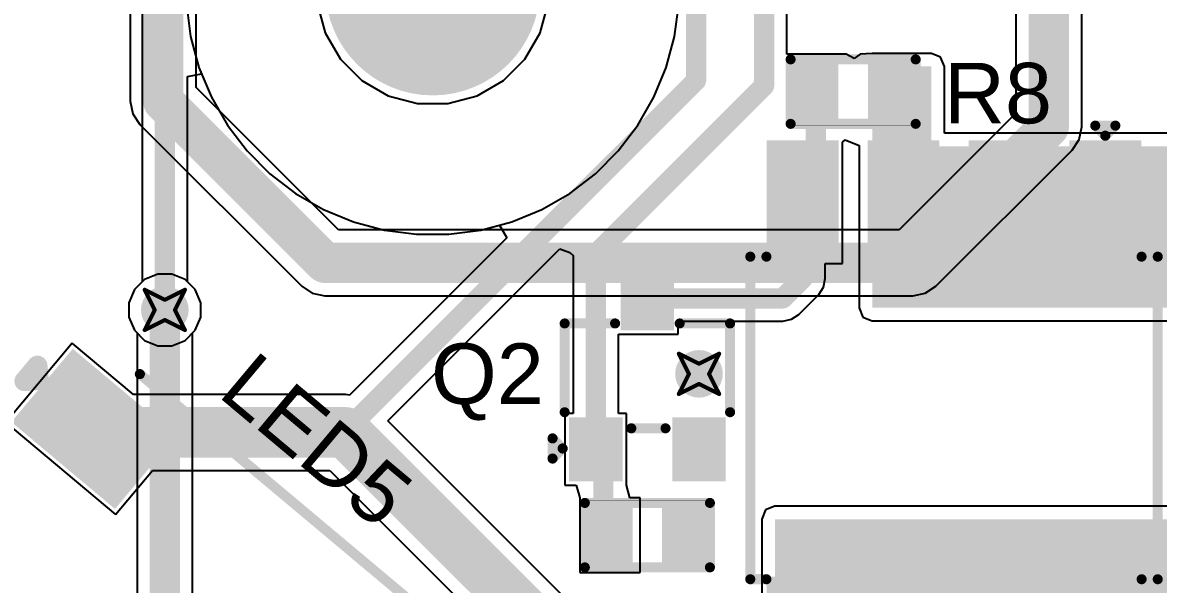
# Model space of a CAD drawing. Header units: inches. Extents: x -5 to 247, y -53 to 67.
# Drawn here: x 5.39 to 19.69, y -41.43 to -34.35 of the extents above; entities that cross this region are included whole.
import ezdxf

# ---------------------------------------------------------------- set-up
doc = ezdxf.new("R2010")
doc.units = ezdxf.units.IN
for name, color, linetype in [('Board Outline', 216, 'Continuous'), ('Bottom Layer', 5, 'Continuous'), ('Bottom Solder', 6, 'Continuous'), ('Drill Drawing', 1, 'Continuous'), ('Multi-Layer', 9, 'Continuous'), ('Pad Holes', 156, 'Continuous'), ('Top Layer', 1, 'Continuous'), ('Top Overlay', 2, 'Continuous'), ('Top Paste', 8, 'Continuous'), ('Top Solder', 216, 'Continuous'), ('Via Holes', 16, 'Continuous')]:
    doc.layers.add(name, color=color, linetype=linetype)
doc.styles.add('Arial', font='', dxfattribs={"height": 0.2})
doc.styles.get('Arial').set_extended_font_data('Arial')

# ---------------------------------------------------------------- blocks, each defined once
blk = doc.blocks.new('SOP_8_13')
at = {"layer": 'Top Layer'}
for points in [[(-3.4, 2.255), (-2.1, 2.255), (-2.1, 1.555), (-3.4, 1.555)], [(2.1, 2.255), (3.4, 2.255), (3.4, 1.555), (2.1, 1.555)], [(-3.4, 0.985), (-2.1, 0.985), (-2.1, 0.285), (-3.4, 0.285)], [(2.1, 0.985), (3.4, 0.985), (3.4, 0.285), (2.1, 0.285)], [(-3.4, -0.285), (-2.1, -0.285), (-2.1, -0.985), (-3.4, -0.985)], [(2.1, -0.285), (3.4, -0.285), (3.4, -0.985), (2.1, -0.985)], [(-3.4, -1.555), (-2.1, -1.555), (-2.1, -2.255), (-3.4, -2.255)], [(2.1, -1.555), (3.4, -1.555), (3.4, -2.255), (2.1, -2.255)]]:
    blk.add_hatch(color=1, dxfattribs=at).paths.add_polyline_path(points)
at = {"layer": 'Top Overlay'}
blk.add_hatch(color=2, dxfattribs=at).paths.add_polyline_path([(-1.981, 1.474), (-1.702, 1.474), (-1.702, 2.134), (-1.981, 2.134)])
at = {"layer": 'Top Paste'}
for points in [[(-3.4, 2.255), (-2.1, 2.255), (-2.1, 1.555), (-3.4, 1.555)], [(2.1, 2.255), (3.4, 2.255), (3.4, 1.555), (2.1, 1.555)], [(-3.4, 0.985), (-2.1, 0.985), (-2.1, 0.285), (-3.4, 0.285)], [(2.1, 0.985), (3.4, 0.985), (3.4, 0.285), (2.1, 0.285)], [(-3.4, -0.285), (-2.1, -0.285), (-2.1, -0.985), (-3.4, -0.985)], [(2.1, -0.285), (3.4, -0.285), (3.4, -0.985), (2.1, -0.985)], [(-3.4, -1.555), (-2.1, -1.555), (-2.1, -2.255), (-3.4, -2.255)], [(2.1, -1.555), (3.4, -1.555), (3.4, -2.255), (2.1, -2.255)]]:
    blk.add_hatch(color=8, dxfattribs=at).paths.add_polyline_path(points)
at = {"layer": 'Top Solder'}
for points in [[(-3.502, 2.357), (-1.998, 2.357), (-1.998, 1.453), (-3.502, 1.453)], [(1.998, 2.357), (3.502, 2.357), (3.502, 1.453), (1.998, 1.453)], [(-3.502, 1.087), (-1.998, 1.087), (-1.998, 0.183), (-3.502, 0.183)], [(1.998, 1.087), (3.502, 1.087), (3.502, 0.183), (1.998, 0.183)], [(-3.502, -0.183), (-1.998, -0.183), (-1.998, -1.087), (-3.502, -1.087)], [(1.998, -0.183), (3.502, -0.183), (3.502, -1.087), (1.998, -1.087)], [(-3.502, -1.453), (-1.998, -1.453), (-1.998, -2.357), (-3.502, -2.357)], [(1.998, -1.453), (3.502, -1.453), (3.502, -2.357), (1.998, -2.357)]]:
    blk.add_hatch(color=216, dxfattribs=at).paths.add_polyline_path(points)
at = {"layer": 'Top Overlay'}
for points in [[(-2.036, 2.362, 0.127, 0.127, 0), (-2.036, 2.565, 0.127, 0.127, 0)], [(2.028, 2.565, 0.127, 0.127, 0), (-2.036, 2.565, 0.127, 0.127, 0)], [(2.028, 2.362, 0.127, 0.127, 0), (2.028, 2.565, 0.127, 0.127, 0)], [(-3.687, 1.778, 0.127, 0.127, 0), (-3.687, 2.032, 0.127, 0.127, 0)], [(-3.56, 1.905, 0.127, 0.127, 0), (-3.687, 2.032, 0.127, 0.127, 0)], [(-3.687, 1.778, 0.127, 0.127, 0), (-3.56, 1.905, 0.127, 0.127, 0)], [(-2.036, -2.565, 0.127, 0.127, 0), (-2.036, -2.362, 0.127, 0.127, 0)], [(2.028, -2.565, 0.127, 0.127, 0), (2.028, -2.362, 0.127, 0.127, 0)], [(2.028, -2.565, 0.127, 0.127, 0), (-2.036, -2.565, 0.127, 0.127, 0)]]:
    blk.add_lwpolyline(points, format="xyseb", dxfattribs=at)
for points in [[(-2.067, 2.565, 0.0635, 0.0635, 1), (-2.004, 2.565, 0.0635, 0.0635, 1)], [(-2.067, 2.565, 0.0635, 0.0635, 1), (-2.004, 2.565, 0.0635, 0.0635, 1)], [(1.997, 2.565, 0.0635, 0.0635, 1), (2.06, 2.565, 0.0635, 0.0635, 1)], [(1.997, 2.565, 0.0635, 0.0635, 1), (2.06, 2.565, 0.0635, 0.0635, 1)], [(-2.067, 2.362, 0.0635, 0.0635, 1), (-2.004, 2.362, 0.0635, 0.0635, 1)], [(1.997, 2.362, 0.0635, 0.0635, 1), (2.06, 2.362, 0.0635, 0.0635, 1)], [(-3.718, 2.032, 0.0635, 0.0635, 1), (-3.655, 2.032, 0.0635, 0.0635, 1)], [(-3.718, 2.032, 0.0635, 0.0635, 1), (-3.655, 2.032, 0.0635, 0.0635, 1)], [(-3.591, 1.905, 0.0635, 0.0635, 1), (-3.528, 1.905, 0.0635, 0.0635, 1)], [(-3.591, 1.905, 0.0635, 0.0635, 1), (-3.528, 1.905, 0.0635, 0.0635, 1)], [(-3.718, 1.778, 0.0635, 0.0635, 1), (-3.655, 1.778, 0.0635, 0.0635, 1)], [(-3.718, 1.778, 0.0635, 0.0635, 1), (-3.655, 1.778, 0.0635, 0.0635, 1)], [(-2.067, -2.362, 0.0635, 0.0635, 1), (-2.004, -2.362, 0.0635, 0.0635, 1)], [(1.997, -2.362, 0.0635, 0.0635, 1), (2.06, -2.362, 0.0635, 0.0635, 1)], [(-2.067, -2.565, 0.0635, 0.0635, 1), (-2.004, -2.565, 0.0635, 0.0635, 1)], [(-2.067, -2.565, 0.0635, 0.0635, 1), (-2.004, -2.565, 0.0635, 0.0635, 1)], [(1.997, -2.565, 0.0635, 0.0635, 1), (2.06, -2.565, 0.0635, 0.0635, 1)], [(1.997, -2.565, 0.0635, 0.0635, 1), (2.06, -2.565, 0.0635, 0.0635, 1)]]:
    blk.add_lwpolyline(points, format="xyseb", close=True, dxfattribs=at)
blk = doc.blocks.new('R___0402_30')
at = {"layer": 'Top Layer'}
for points in [[(-0.699, -0.318), (-0.699, 0.318), (-0.241, 0.318), (-0.241, -0.318)], [(0.241, -0.318), (0.241, 0.318), (0.699, 0.318), (0.699, -0.318)]]:
    blk.add_hatch(color=1, dxfattribs=at).paths.add_polyline_path(points)
at = {"layer": 'Top Paste'}
for points in [[(-0.699, -0.318), (-0.699, 0.318), (-0.241, 0.318), (-0.241, -0.318)], [(0.241, -0.318), (0.241, 0.318), (0.699, 0.318), (0.699, -0.318)]]:
    blk.add_hatch(color=8, dxfattribs=at).paths.add_polyline_path(points)
at = {"layer": 'Top Solder'}
for points in [[(-0.754, -0.373), (-0.754, 0.373), (-0.186, 0.373), (-0.186, -0.373)], [(0.186, -0.373), (0.186, 0.373), (0.754, 0.373), (0.754, -0.373)]]:
    blk.add_hatch(color=216, dxfattribs=at).paths.add_polyline_path(points)
at = {"layer": 'Top Overlay'}
for points in [[(0.787, 0.406, 0.127, 0.127, 0), (-0.787, 0.406, 0.127, 0.127, 0)], [(-0.787, 0.406, 0.127, 0.127, 0), (-0.787, -0.406, 0.127, 0.127, 0)], [(0.787, 0.406, 0.127, 0.127, 0), (0.787, -0.406, 0.127, 0.127, 0)], [(0.787, -0.406, 0.127, 0.127, 0), (-0.787, -0.406, 0.127, 0.127, 0)], [(0.813, -0.432, 0.00323, 0.00323, 0), (-0.813, -0.432, 0.00323, 0.00323, 0)]]:
    blk.add_lwpolyline(points, format="xyseb", dxfattribs=at)
for points in [[(-0.819, 0.406, 0.0635, 0.0635, 1), (-0.756, 0.406, 0.0635, 0.0635, 1)], [(-0.819, 0.406, 0.0635, 0.0635, 1), (-0.756, 0.406, 0.0635, 0.0635, 1)], [(0.756, 0.406, 0.0635, 0.0635, 1), (0.819, 0.406, 0.0635, 0.0635, 1)], [(0.756, 0.406, 0.0635, 0.0635, 1), (0.819, 0.406, 0.0635, 0.0635, 1)], [(-0.819, -0.406, 0.0635, 0.0635, 1), (-0.756, -0.406, 0.0635, 0.0635, 1)], [(-0.819, -0.406, 0.0635, 0.0635, 1), (-0.756, -0.406, 0.0635, 0.0635, 1)], [(0.756, -0.406, 0.0635, 0.0635, 1), (0.819, -0.406, 0.0635, 0.0635, 1)], [(0.756, -0.406, 0.0635, 0.0635, 1), (0.819, -0.406, 0.0635, 0.0635, 1)], [(-0.814, -0.432, 0.00161, 0.00161, 1), (-0.812, -0.432, 0.00161, 0.00161, 1)], [(0.812, -0.432, 0.00161, 0.00161, 1), (0.814, -0.432, 0.00161, 0.00161, 1)]]:
    blk.add_lwpolyline(points, format="xyseb", close=True, dxfattribs=at)
blk = doc.blocks.new('R___0402_31')
at = {"layer": 'Top Layer'}
for points in [[(-0.699, -0.318), (-0.699, 0.318), (-0.241, 0.318), (-0.241, -0.318)], [(0.241, -0.318), (0.241, 0.318), (0.699, 0.318), (0.699, -0.318)]]:
    blk.add_hatch(color=1, dxfattribs=at).paths.add_polyline_path(points)
at = {"layer": 'Top Paste'}
for points in [[(-0.699, -0.318), (-0.699, 0.318), (-0.241, 0.318), (-0.241, -0.318)], [(0.241, -0.318), (0.241, 0.318), (0.699, 0.318), (0.699, -0.318)]]:
    blk.add_hatch(color=8, dxfattribs=at).paths.add_polyline_path(points)
at = {"layer": 'Top Solder'}
for points in [[(-0.754, -0.373), (-0.754, 0.373), (-0.186, 0.373), (-0.186, -0.373)], [(0.186, -0.373), (0.186, 0.373), (0.754, 0.373), (0.754, -0.373)]]:
    blk.add_hatch(color=216, dxfattribs=at).paths.add_polyline_path(points)
at = {"layer": 'Top Overlay'}
for points in [[(-0.787, 0.406, 0.127, 0.127, 0), (0.787, 0.406, 0.127, 0.127, 0)], [(-0.787, -0.406, 0.127, 0.127, 0), (-0.787, 0.406, 0.127, 0.127, 0)], [(0.787, -0.406, 0.127, 0.127, 0), (0.787, 0.406, 0.127, 0.127, 0)], [(-0.787, -0.406, 0.127, 0.127, 0), (0.787, -0.406, 0.127, 0.127, 0)], [(-0.813, -0.432, 0.00323, 0.00323, 0), (0.813, -0.432, 0.00323, 0.00323, 0)]]:
    blk.add_lwpolyline(points, format="xyseb", dxfattribs=at)
for points in [[(-0.819, 0.406, 0.0635, 0.0635, 1), (-0.756, 0.406, 0.0635, 0.0635, 1)], [(-0.819, 0.406, 0.0635, 0.0635, 1), (-0.756, 0.406, 0.0635, 0.0635, 1)], [(0.756, 0.406, 0.0635, 0.0635, 1), (0.819, 0.406, 0.0635, 0.0635, 1)], [(0.756, 0.406, 0.0635, 0.0635, 1), (0.819, 0.406, 0.0635, 0.0635, 1)], [(-0.819, -0.406, 0.0635, 0.0635, 1), (-0.756, -0.406, 0.0635, 0.0635, 1)], [(-0.819, -0.406, 0.0635, 0.0635, 1), (-0.756, -0.406, 0.0635, 0.0635, 1)], [(0.756, -0.406, 0.0635, 0.0635, 1), (0.819, -0.406, 0.0635, 0.0635, 1)], [(0.756, -0.406, 0.0635, 0.0635, 1), (0.819, -0.406, 0.0635, 0.0635, 1)], [(-0.814, -0.432, 0.00161, 0.00161, 1), (-0.812, -0.432, 0.00161, 0.00161, 1)], [(0.812, -0.432, 0.00161, 0.00161, 1), (0.814, -0.432, 0.00161, 0.00161, 1)]]:
    blk.add_lwpolyline(points, format="xyseb", close=True, dxfattribs=at)
blk = doc.blocks.new('SOT_323_37')
at = {"layer": 'Top Layer'}
for points in [[(-0.235, 1.25), (0.235, 1.25), (0.235, 0.65), (-0.235, 0.65)], [(-0.885, -0.65), (-0.415, -0.65), (-0.415, -1.25), (-0.885, -1.25)], [(0.415, -0.65), (0.885, -0.65), (0.885, -1.25), (0.415, -1.25)]]:
    blk.add_hatch(color=1, dxfattribs=at).paths.add_polyline_path(points)
at = {"layer": 'Top Paste'}
for points in [[(-0.235, 1.25), (0.235, 1.25), (0.235, 0.65), (-0.235, 0.65)], [(-0.885, -0.65), (-0.415, -0.65), (-0.415, -1.25), (-0.885, -1.25)], [(0.415, -0.65), (0.885, -0.65), (0.885, -1.25), (0.415, -1.25)]]:
    blk.add_hatch(color=8, dxfattribs=at).paths.add_polyline_path(points)
at = {"layer": 'Top Solder'}
for points in [[(-0.337, 1.352), (0.337, 1.352), (0.337, 0.548), (-0.337, 0.548)], [(-0.987, -0.548), (-0.313, -0.548), (-0.313, -1.352), (-0.987, -1.352)], [(0.313, -0.548), (0.987, -0.548), (0.987, -1.352), (0.313, -1.352)]]:
    blk.add_hatch(color=216, dxfattribs=at).paths.add_polyline_path(points)
at = {"layer": 'Top Overlay'}
for points in [[(-1.073, 0.635, 0.0635, 0.0635, 1), (-1.01, 0.635, 0.0635, 0.0635, 1)], [(-1.073, 0.635, 0.0635, 0.0635, 1), (-1.01, 0.635, 0.0635, 0.0635, 1)], [(-0.438, 0.635, 0.0635, 0.0635, 1), (-0.375, 0.635, 0.0635, 0.0635, 1)], [(0.375, 0.635, 0.0635, 0.0635, 1), (0.438, 0.635, 0.0635, 0.0635, 1)], [(1.01, 0.635, 0.0635, 0.0635, 1), (1.073, 0.635, 0.0635, 0.0635, 1)], [(1.01, 0.635, 0.0635, 0.0635, 1), (1.073, 0.635, 0.0635, 0.0635, 1)], [(-1.073, -0.483, 0.0635, 0.0635, 1), (-1.01, -0.483, 0.0635, 0.0635, 1)], [(1.01, -0.483, 0.0635, 0.0635, 1), (1.073, -0.483, 0.0635, 0.0635, 1)], [(-0.235, -0.686, 0.0635, 0.0635, 1), (-0.171, -0.686, 0.0635, 0.0635, 1)], [(0.197, -0.686, 0.0635, 0.0635, 1), (0.26, -0.686, 0.0635, 0.0635, 1)], [(-1.226, -0.813, 0.0635, 0.0635, 1), (-1.162, -0.813, 0.0635, 0.0635, 1)], [(-1.226, -0.813, 0.0635, 0.0635, 1), (-1.162, -0.813, 0.0635, 0.0635, 1)], [(-1.099, -0.94, 0.0635, 0.0635, 1), (-1.035, -0.94, 0.0635, 0.0635, 1)], [(-1.099, -0.94, 0.0635, 0.0635, 1), (-1.035, -0.94, 0.0635, 0.0635, 1)], [(-1.226, -1.067, 0.0635, 0.0635, 1), (-1.162, -1.067, 0.0635, 0.0635, 1)], [(-1.226, -1.067, 0.0635, 0.0635, 1), (-1.162, -1.067, 0.0635, 0.0635, 1)]]:
    blk.add_lwpolyline(points, format="xyseb", close=True, dxfattribs=at)
for points in [[(-1.041, 0.635, 0.127, 0.127, 0), (-0.406, 0.635, 0.127, 0.127, 0)], [(-1.041, -0.483, 0.127, 0.127, 0), (-1.041, 0.635, 0.127, 0.127, 0)], [(0.406, 0.635, 0.127, 0.127, 0), (1.041, 0.635, 0.127, 0.127, 0)], [(1.041, -0.483, 0.127, 0.127, 0), (1.041, 0.635, 0.127, 0.127, 0)], [(-0.203, -0.686, 0.127, 0.127, 0), (0.229, -0.686, 0.127, 0.127, 0)], [(-1.194, -1.067, 0.127, 0.127, 0), (-1.194, -0.813, 0.127, 0.127, 0)], [(-1.194, -0.813, 0.127, 0.127, 0), (-1.067, -0.94, 0.127, 0.127, 0)], [(-1.194, -1.067, 0.127, 0.127, 0), (-1.067, -0.94, 0.127, 0.127, 0)]]:
    blk.add_lwpolyline(points, format="xyseb", dxfattribs=at)
blk = doc.blocks.new('WS2812B_XF02_W_73')
at = {"layer": 'Top Layer'}
for points in [[(-3.25, 2.15), (-1.75, 2.15), (-1.75, 1.15), (-3.25, 1.15)], [(3.25, 1.15), (1.75, 1.15), (1.75, 2.15), (3.25, 2.15)], [(-3.25, -1.15), (-1.75, -1.15), (-1.75, -2.15), (-3.25, -2.15)], [(1.75, -1.15), (3.25, -1.15), (3.25, -2.15), (1.75, -2.15)]]:
    blk.add_hatch(color=1, dxfattribs=at).paths.add_polyline_path(points)
at = {"layer": 'Top Paste'}
for points in [[(-3.25, 2.15), (-1.75, 2.15), (-1.75, 1.15), (-3.25, 1.15)], [(3.25, 1.15), (1.75, 1.15), (1.75, 2.15), (3.25, 2.15)], [(-3.25, -1.15), (-1.75, -1.15), (-1.75, -2.15), (-3.25, -2.15)], [(1.75, -1.15), (3.25, -1.15), (3.25, -2.15), (1.75, -2.15)]]:
    blk.add_hatch(color=8, dxfattribs=at).paths.add_polyline_path(points)
at = {"layer": 'Top Solder'}
for points in [[(-3.352, 2.252), (-1.648, 2.252), (-1.648, 1.048), (-3.352, 1.048)], [(3.352, 1.048), (1.648, 1.048), (1.648, 2.252), (3.352, 2.252)], [(-3.352, -1.048), (-1.648, -1.048), (-1.648, -2.252), (-3.352, -2.252)], [(1.648, -1.048), (3.352, -1.048), (3.352, -2.252), (1.648, -2.252)]]:
    blk.add_hatch(color=216, dxfattribs=at).paths.add_polyline_path(points)
at = {"layer": 'Top Overlay'}
for points in [[(-2.5, 2.551, 0.127, 0.127, 0), (2.5, 2.551, 0.127, 0.127, 0)], [(-3.556, 1.803, 0.254, 0.254, 0), (-3.429, 1.676, 0.254, 0.254, 0)], [(-3.556, 1.549, 0.254, 0.254, 0), (-3.556, 1.803, 0.254, 0.254, 0)], [(-3.556, 1.549, 0.254, 0.254, 0), (-3.429, 1.676, 0.254, 0.254, 0)], [(-2.5, -2.551, 0.127, 0.127, 0), (2.5, -2.551, 0.127, 0.127, 0)]]:
    blk.add_lwpolyline(points, format="xyseb", dxfattribs=at)
for points in [[(-2.532, 2.551, 0.0635, 0.0635, 1), (-2.468, 2.551, 0.0635, 0.0635, 1)], [(2.468, 2.551, 0.0635, 0.0635, 1), (2.532, 2.551, 0.0635, 0.0635, 1)], [(-3.619, 1.803, 0.127, 0.127, 1), (-3.493, 1.803, 0.127, 0.127, 1)], [(-3.619, 1.803, 0.127, 0.127, 1), (-3.493, 1.803, 0.127, 0.127, 1)], [(-3.493, 1.676, 0.127, 0.127, 1), (-3.366, 1.676, 0.127, 0.127, 1)], [(-3.493, 1.676, 0.127, 0.127, 1), (-3.366, 1.676, 0.127, 0.127, 1)], [(-3.619, 1.549, 0.127, 0.127, 1), (-3.493, 1.549, 0.127, 0.127, 1)], [(-3.619, 1.549, 0.127, 0.127, 1), (-3.493, 1.549, 0.127, 0.127, 1)], [(-2.532, -2.551, 0.0635, 0.0635, 1), (-2.468, -2.551, 0.0635, 0.0635, 1)], [(2.468, -2.551, 0.0635, 0.0635, 1), (2.532, -2.551, 0.0635, 0.0635, 1)]]:
    blk.add_lwpolyline(points, format="xyseb", close=True, dxfattribs=at)

msp = doc.modelspace()

# ---------------------------------------------------------------- hatches: boundary and pattern name
at = {"layer": 'Bottom Layer'}
h = msp.add_hatch(color=5, dxfattribs=at)
edge = h.paths.add_edge_path()
edge.add_arc((10.555, -33.921), 1.3, 0, 360)
h = msp.add_hatch(color=5, dxfattribs=at)
edge = h.paths.add_edge_path()
edge.add_arc((7.183, -37.973), 0.3, 0, 360)
h = msp.add_hatch(color=5, dxfattribs=at)
edge = h.paths.add_edge_path()
edge.add_arc((13.909, -38.779), 0.3, 0, 360)
at = {"layer": 'Bottom Solder'}
h = msp.add_hatch(color=6, dxfattribs=at)
edge = h.paths.add_edge_path()
edge.add_arc((10.555, -33.921), 1.35, 0, 360)
at = {"layer": 'Multi-Layer'}
h = msp.add_hatch(color=9, dxfattribs=at)
edge = h.paths.add_edge_path()
edge.add_arc((10.555, -33.921), 1.3, 0, 360)
at = {"layer": 'Pad Holes'}
h = msp.add_hatch(color=7, dxfattribs=at)
edge = h.paths.add_edge_path()
edge.add_arc((10.555, -33.921), 1.05, 0, 360)
at = {"layer": 'Top Layer'}
h = msp.add_hatch(color=1, dxfattribs=at)
edge = h.paths.add_edge_path()
edge.add_arc((10.555, -33.921), 1.3, 0, 360)
for points in [[(16.091, -37.238), (16.835, -37.238), (16.835, -34.906), (16.091, -34.906)], [(16.091, -37.946), (29.224, -37.946), (29.224, -35.913), (16.091, -35.913)], [(14.865, -42.738), (29.224, -42.738), (29.224, -40.611), (14.865, -40.611)]]:
    msp.add_hatch(color=1, dxfattribs=at).paths.add_polyline_path(points)
h = msp.add_hatch(color=1, dxfattribs=at)
edge = h.paths.add_edge_path()
edge.add_arc((7.183, -37.973), 0.3, 0, 360)
h = msp.add_hatch(color=1, dxfattribs=at)
edge = h.paths.add_edge_path()
edge.add_arc((13.909, -38.779), 0.3, 0, 360)
at = {"layer": 'Top Solder'}
h = msp.add_hatch(color=216, dxfattribs=at)
edge = h.paths.add_edge_path()
edge.add_arc((10.555, -33.921), 1.35, 0, 360)
at = {"layer": 'Via Holes'}
h = msp.add_hatch(color=7, dxfattribs=at)
edge = h.paths.add_edge_path()
edge.add_arc((7.183, -37.973), 0.15, 0, 360)
h = msp.add_hatch(color=7, dxfattribs=at)
edge = h.paths.add_edge_path()
edge.add_arc((13.909, -38.779), 0.15, 0, 360)

# ---------------------------------------------------------------- linework, layer by layer
at = {"layer": 'Board Outline'}
msp.add_lwpolyline([(11.605, -33.921, 0.254, 0.254, 1), (9.505, -33.921, 0.254, 0.254, 1)], format="xyseb", close=True, dxfattribs=at)
msp.add_lwpolyline([(23.178, -53.022, 0.254, 0.254, -0.213072), (-0.298, -38.441, 0.254, 0.254, 0)], format="xyseb", dxfattribs=at)
at = {"layer": 'Bottom Layer'}
for p, q in [((6.748, -30.726), (6.748, -35.345)), ((7.577, -35.173), (7.577, -31.011)), ((9.103, -34.113), (9.202, -34.482)), ((11.909, -34.482), (12.008, -34.113)), ((17.899, -34.101), (17.899, -35.495)), ((18.728, -35.667), (18.728, -34.101)), ((9.202, -34.482), (9.393, -34.813)), ((11.717, -34.813), (11.909, -34.482)), ((9.393, -34.813), (9.663, -35.084)), ((11.447, -35.084), (11.717, -34.813)), ((9.37, -36.966), (7.577, -35.173)), ((9.663, -35.084), (9.995, -35.275)), ((11.116, -35.275), (11.447, -35.084)), ((9.995, -35.275), (10.364, -35.374)), ((10.746, -35.374), (11.116, -35.275)), ((6.748, -35.345), (6.78, -35.503)), ((10.364, -35.374), (10.746, -35.374)), ((6.78, -35.503), (6.87, -35.638)), ((17.899, -35.495), (16.428, -36.966)), ((6.87, -35.638), (8.906, -37.673)), ((18.696, -35.825), (18.728, -35.667)), ((18.606, -35.96), (18.696, -35.825)), ((16.893, -37.673), (18.606, -35.96)), ((16.428, -36.966), (9.37, -36.966)), ((6.926, -37.589), (6.799, -37.717)), ((7.093, -37.521), (6.926, -37.589)), ((7.273, -37.521), (7.093, -37.521)), ((7.439, -37.589), (7.273, -37.521)), ((7.566, -37.717), (7.439, -37.589)), ((6.799, -37.717), (6.73, -37.883)), ((7.635, -37.883), (7.566, -37.717)), ((8.906, -37.673), (9.04, -37.763)), ((16.758, -37.763), (16.893, -37.673)), ((6.73, -37.883), (6.73, -38.063)), ((7.635, -38.063), (7.635, -37.883)), ((9.04, -37.763), (9.199, -37.795)), ((9.199, -37.795), (16.6, -37.795)), ((16.6, -37.795), (16.758, -37.763)), ((6.73, -38.063), (6.799, -38.229)), ((7.566, -38.229), (7.635, -38.063)), ((6.799, -38.229), (6.833, -38.263)), ((6.833, -38.263), (6.833, -42.068)), ((7.532, -38.263), (7.566, -38.229)), ((7.532, -42.243), (7.532, -38.263))]:
    msp.add_line(p, q, dxfattribs=at)
for points in [[(18.313, -35.667, 0.508, 0.508, 0), (18.313, -26.865, 0.508, 0.508, 0)], [(7.163, -35.345, 0.508, 0.508, 0), (7.163, -30.726, 0.508, 0.508, 0)], [(7.163, -35.345, 0.508, 0.508, 0), (9.199, -37.38, 0.508, 0.508, 0)], [(16.6, -37.38, 0.508, 0.508, 0), (18.313, -35.667, 0.508, 0.508, 0)], [(9.199, -37.38, 0.508, 0.508, 0), (16.6, -37.38, 0.508, 0.508, 0)], [(7.183, -42.243, 0.381, 0.381, 0), (7.183, -37.973, 0.381, 0.381, 0)]]:
    msp.add_lwpolyline(points, format="xyseb", dxfattribs=at)
for points in [[(7.036, -35.345, 0.254, 0.254, 1), (7.29, -35.345, 0.254, 0.254, 1)], [(7.036, -35.345, 0.254, 0.254, 1), (7.29, -35.345, 0.254, 0.254, 1)], [(18.186, -35.667, 0.254, 0.254, 1), (18.44, -35.667, 0.254, 0.254, 1)], [(18.186, -35.667, 0.254, 0.254, 1), (18.44, -35.667, 0.254, 0.254, 1)], [(9.072, -37.38, 0.254, 0.254, 1), (9.326, -37.38, 0.254, 0.254, 1)], [(9.072, -37.38, 0.254, 0.254, 1), (9.326, -37.38, 0.254, 0.254, 1)], [(16.473, -37.38, 0.254, 0.254, 1), (16.727, -37.38, 0.254, 0.254, 1)], [(16.473, -37.38, 0.254, 0.254, 1), (16.727, -37.38, 0.254, 0.254, 1)], [(7.087, -37.973, 0.191, 0.191, 1), (7.278, -37.973, 0.191, 0.191, 1)]]:
    msp.add_lwpolyline(points, format="xyseb", close=True, dxfattribs=at)
at = {"layer": 'Drill Drawing'}
for points in [[(6.929, -37.719, 0.0508, 0.0508, 0), (7.183, -37.846, 0.0508, 0.0508, 0)], [(6.929, -37.719, 0.0508, 0.0508, 0), (7.056, -37.973, 0.0508, 0.0508, 0)], [(7.183, -37.846, 0.0508, 0.0508, 0), (7.437, -37.719, 0.0508, 0.0508, 0)], [(7.31, -37.973, 0.0508, 0.0508, 0), (7.437, -37.719, 0.0508, 0.0508, 0)], [(6.929, -38.227, 0.0508, 0.0508, 0), (7.056, -37.973, 0.0508, 0.0508, 0)], [(7.31, -37.973, 0.0508, 0.0508, 0), (7.437, -38.227, 0.0508, 0.0508, 0)], [(6.929, -38.227, 0.0508, 0.0508, 0), (7.183, -38.1, 0.0508, 0.0508, 0)], [(7.183, -38.1, 0.0508, 0.0508, 0), (7.437, -38.227, 0.0508, 0.0508, 0)], [(13.655, -38.525, 0.0508, 0.0508, 0), (13.909, -38.652, 0.0508, 0.0508, 0)], [(13.655, -38.525, 0.0508, 0.0508, 0), (13.782, -38.779, 0.0508, 0.0508, 0)], [(13.909, -38.652, 0.0508, 0.0508, 0), (14.163, -38.525, 0.0508, 0.0508, 0)], [(14.036, -38.779, 0.0508, 0.0508, 0), (14.163, -38.525, 0.0508, 0.0508, 0)], [(13.655, -39.033, 0.0508, 0.0508, 0), (13.782, -38.779, 0.0508, 0.0508, 0)], [(13.655, -39.033, 0.0508, 0.0508, 0), (13.909, -38.906, 0.0508, 0.0508, 0)], [(13.909, -38.906, 0.0508, 0.0508, 0), (14.163, -39.033, 0.0508, 0.0508, 0)], [(14.036, -38.779, 0.0508, 0.0508, 0), (14.163, -39.033, 0.0508, 0.0508, 0)]]:
    msp.add_lwpolyline(points, format="xyseb", dxfattribs=at)
for points in [[(6.916, -37.719, 0.0254, 0.0254, 1), (6.941, -37.719, 0.0254, 0.0254, 1)], [(6.916, -37.719, 0.0254, 0.0254, 1), (6.941, -37.719, 0.0254, 0.0254, 1)], [(7.424, -37.719, 0.0254, 0.0254, 1), (7.449, -37.719, 0.0254, 0.0254, 1)], [(7.424, -37.719, 0.0254, 0.0254, 1), (7.449, -37.719, 0.0254, 0.0254, 1)], [(7.17, -37.846, 0.0254, 0.0254, 1), (7.195, -37.846, 0.0254, 0.0254, 1)], [(7.17, -37.846, 0.0254, 0.0254, 1), (7.195, -37.846, 0.0254, 0.0254, 1)], [(7.043, -37.973, 0.0254, 0.0254, 1), (7.068, -37.973, 0.0254, 0.0254, 1)], [(7.043, -37.973, 0.0254, 0.0254, 1), (7.068, -37.973, 0.0254, 0.0254, 1)], [(7.297, -37.973, 0.0254, 0.0254, 1), (7.322, -37.973, 0.0254, 0.0254, 1)], [(7.297, -37.973, 0.0254, 0.0254, 1), (7.322, -37.973, 0.0254, 0.0254, 1)], [(7.17, -38.1, 0.0254, 0.0254, 1), (7.195, -38.1, 0.0254, 0.0254, 1)], [(7.17, -38.1, 0.0254, 0.0254, 1), (7.195, -38.1, 0.0254, 0.0254, 1)], [(6.916, -38.227, 0.0254, 0.0254, 1), (6.941, -38.227, 0.0254, 0.0254, 1)], [(6.916, -38.227, 0.0254, 0.0254, 1), (6.941, -38.227, 0.0254, 0.0254, 1)], [(7.424, -38.227, 0.0254, 0.0254, 1), (7.449, -38.227, 0.0254, 0.0254, 1)], [(7.424, -38.227, 0.0254, 0.0254, 1), (7.449, -38.227, 0.0254, 0.0254, 1)], [(13.642, -38.525, 0.0254, 0.0254, 1), (13.668, -38.525, 0.0254, 0.0254, 1)], [(13.642, -38.525, 0.0254, 0.0254, 1), (13.668, -38.525, 0.0254, 0.0254, 1)], [(14.15, -38.525, 0.0254, 0.0254, 1), (14.176, -38.525, 0.0254, 0.0254, 1)], [(14.15, -38.525, 0.0254, 0.0254, 1), (14.176, -38.525, 0.0254, 0.0254, 1)], [(13.896, -38.652, 0.0254, 0.0254, 1), (13.922, -38.652, 0.0254, 0.0254, 1)], [(13.896, -38.652, 0.0254, 0.0254, 1), (13.922, -38.652, 0.0254, 0.0254, 1)], [(13.769, -38.779, 0.0254, 0.0254, 1), (13.795, -38.779, 0.0254, 0.0254, 1)], [(13.769, -38.779, 0.0254, 0.0254, 1), (13.795, -38.779, 0.0254, 0.0254, 1)], [(13.896, -38.906, 0.0254, 0.0254, 1), (13.922, -38.906, 0.0254, 0.0254, 1)], [(13.896, -38.906, 0.0254, 0.0254, 1), (13.922, -38.906, 0.0254, 0.0254, 1)], [(14.023, -38.779, 0.0254, 0.0254, 1), (14.049, -38.779, 0.0254, 0.0254, 1)], [(14.023, -38.779, 0.0254, 0.0254, 1), (14.049, -38.779, 0.0254, 0.0254, 1)], [(13.642, -39.033, 0.0254, 0.0254, 1), (13.668, -39.033, 0.0254, 0.0254, 1)], [(13.642, -39.033, 0.0254, 0.0254, 1), (13.668, -39.033, 0.0254, 0.0254, 1)], [(14.15, -39.033, 0.0254, 0.0254, 1), (14.176, -39.033, 0.0254, 0.0254, 1)], [(14.15, -39.033, 0.0254, 0.0254, 1), (14.176, -39.033, 0.0254, 0.0254, 1)]]:
    msp.add_lwpolyline(points, format="xyseb", close=True, dxfattribs=at)
at = {"layer": 'Top Layer'}
for p, q in [((6.898, -32.553), (6.898, -37.618)), ((7.455, -34.125), (7.508, -34.528)), ((13.602, -34.528), (13.655, -34.125)), ((15.014, -34.753), (15.014, -34.033)), ((7.508, -34.528), (7.613, -34.92)), ((13.497, -34.92), (13.602, -34.528)), ((16.091, -34.741), (15.938, -34.753)), ((16.835, -34.741), (16.091, -34.741)), ((16.951, -34.789), (16.835, -34.741)), ((15.761, -34.753), (15.014, -34.753)), ((15.861, -34.806), (15.761, -34.753)), ((15.761, -34.753), (15.761, -34.753)), ((15.938, -34.753), (15.861, -34.806)), ((15.938, -34.753), (15.938, -34.753)), ((17, -34.906), (16.951, -34.789)), ((7.467, -35.032), (7.645, -34.997)), ((7.613, -34.92), (7.769, -35.295)), ((7.645, -34.997), (7.769, -35.295)), ((13.342, -35.295), (13.497, -34.92)), ((17, -35.748), (17, -34.906)), ((7.467, -37.618), (7.467, -35.032)), ((7.769, -35.295), (7.972, -35.647)), ((7.769, -35.295), (7.972, -35.647)), ((13.138, -35.647), (13.342, -35.295)), ((7.972, -35.647), (8.22, -35.97)), ((7.972, -35.647), (8.22, -35.97)), ((12.891, -35.97), (13.138, -35.647)), ((15.717, -35.86), (15.748, -35.829)), ((15.717, -37.39), (15.717, -35.86)), ((15.748, -35.829), (15.926, -35.902)), ((24.131, -35.748), (17, -35.748)), ((8.22, -35.97), (8.507, -36.257)), ((8.22, -35.97), (8.507, -36.257)), ((12.604, -36.257), (12.891, -35.97)), ((15.926, -35.902), (15.926, -37.238)), ((8.507, -36.257), (8.829, -36.505)), ((8.507, -36.257), (8.829, -36.505)), ((12.281, -36.505), (12.604, -36.257)), ((8.829, -36.505), (9.181, -36.708)), ((8.829, -36.505), (9.181, -36.708)), ((11.929, -36.708), (12.281, -36.505)), ((9.181, -36.708), (9.557, -36.863)), ((9.181, -36.708), (9.557, -36.863)), ((11.554, -36.863), (11.929, -36.708)), ((9.557, -36.863), (9.949, -36.968)), ((9.557, -36.863), (9.949, -36.968)), ((11.161, -36.968), (11.554, -36.863)), ((9.949, -36.968), (10.352, -37.021)), ((9.949, -36.968), (10.352, -37.021)), ((10.352, -37.021), (10.555, -37.021)), ((10.352, -37.021), (10.758, -37.021)), ((10.555, -37.021), (10.758, -37.021)), ((10.758, -37.021), (11.161, -36.968)), ((10.758, -37.021), (11.161, -36.968)), ((11.161, -36.968), (11.396, -36.905)), ((11.396, -36.905), (11.488, -37.065)), ((11.488, -37.065), (9.507, -39.047)), ((9.99, -39.369), (12.156, -37.203)), ((12.156, -37.203), (12.282, -37.252)), ((12.282, -37.252), (12.324, -37.287)), ((12.324, -37.287), (12.324, -39.277)), ((15.926, -37.238), (15.926, -37.946)), ((15.499, -37.578), (15.499, -37.39)), ((15.499, -37.39), (15.717, -37.39)), ((15.478, -37.687), (15.499, -37.578)), ((15.499, -37.578), (15.499, -37.578)), ((6.799, -37.717), (6.73, -37.883)), ((6.898, -37.618), (6.799, -37.717)), ((7.566, -37.717), (7.467, -37.618)), ((7.635, -37.883), (7.566, -37.717)), ((15.416, -37.78), (15.478, -37.687)), ((6.73, -37.883), (6.73, -38.063)), ((7.635, -38.063), (7.635, -37.883)), ((15.165, -38.03), (15.416, -37.78)), ((15.073, -38.092), (15.165, -38.03)), ((15.926, -37.946), (15.974, -38.063)), ((6.73, -38.063), (6.799, -38.229)), ((7.566, -38.229), (7.635, -38.063)), ((13.646, -38.281), (13.646, -38.114)), ((13.646, -38.114), (14.964, -38.114)), ((14.964, -38.114), (15.073, -38.092)), ((14.964, -38.114), (14.964, -38.114)), ((15.974, -38.063), (16.091, -38.111)), ((16.091, -38.111), (20.015, -38.111)), ((6.799, -38.229), (6.926, -38.357)), ((7.439, -38.357), (7.566, -38.229)), ((12.894, -39.277), (12.894, -38.281)), ((12.894, -38.281), (13.646, -38.281)), ((6.018, -38.392), (5.179, -39.392)), ((6.787, -39.037), (6.018, -38.392)), ((6.926, -38.357), (7.093, -38.425)), ((7.093, -38.425), (7.273, -38.425)), ((7.273, -38.425), (7.439, -38.357)), ((9.459, -39.037), (6.787, -39.037)), ((9.507, -39.047), (9.459, -39.037)), ((12.324, -39.277), (12.221, -39.277)), ((12.221, -39.277), (12.221, -40.181)), ((12.996, -39.277), (12.894, -39.277)), ((12.996, -40.181), (12.996, -39.277)), ((5.179, -39.392), (6.562, -40.552)), ((12.229, -41.609), (9.99, -39.369)), ((6.562, -40.552), (7.029, -39.995)), ((7.029, -39.995), (9.261, -39.995)), ((9.261, -39.995), (11.692, -42.427)), ((12.221, -40.181), (12.364, -40.181)), ((12.364, -40.181), (12.408, -40.341)), ((13.04, -40.341), (12.996, -40.181)), ((12.996, -40.181), (12.996, -40.181)), ((12.996, -40.181), (12.996, -40.181)), ((12.996, -40.181), (12.996, -40.181)), ((12.408, -40.341), (12.408, -40.341)), ((12.408, -40.341), (12.408, -40.341)), ((12.408, -40.341), (12.408, -40.341)), ((12.408, -40.341), (12.408, -41.281)), ((13.17, -40.341), (13.04, -40.341)), ((13.17, -41.281), (13.17, -40.341)), ((14.865, -40.446), (14.748, -40.494)), ((19.959, -40.446), (14.865, -40.446)), ((14.748, -40.494), (14.7, -40.611)), ((14.7, -40.611), (14.7, -41.609)), ((12.408, -41.281), (13.17, -41.281))]:
    msp.add_line(p, q, dxfattribs=at)
for points in [[(13.873, -35.083, 0.254, 0.254, 0), (13.873, -31.397, 0.254, 0.254, 0)], [(7.183, -37.973, 0.254, 0.254, 0), (7.183, -32.553, 0.254, 0.254, 0)], [(14.729, -35.148, 0.254, 0.254, 0), (14.729, -33.678, 0.254, 0.254, 0)], [(9.449, -39.507, 0.254, 0.254, 0), (13.873, -35.083, 0.254, 0.254, 0)], [(12.609, -37.269, 0.254, 0.254, 0), (14.729, -35.148, 0.254, 0.254, 0)], [(15.38, -36.423, 0.254, 0.254, 0), (15.38, -35.223, 0.254, 0.254, 0)], [(15.215, -36.588, 0.254, 0.254, 0), (15.38, -36.423, 0.254, 0.254, 0)], [(15.215, -37.578, 0.254, 0.254, 0), (15.215, -36.588, 0.254, 0.254, 0)], [(12.609, -39.729, 0.254, 0.254, 0), (12.609, -37.269, 0.254, 0.254, 0)], [(14.964, -37.829, 0.254, 0.254, 0), (15.215, -37.578, 0.254, 0.254, 0)], [(13.259, -37.829, 0.254, 0.254, 0), (14.964, -37.829, 0.254, 0.254, 0)], [(6.334, -39.516, 0.635, 0.635, 0), (9.459, -39.516, 0.635, 0.635, 0)], [(9.459, -39.516, 0.635, 0.635, 0), (12.031, -42.088, 0.635, 0.635, 0)], [(12.609, -39.729, 0.254, 0.254, 0), (12.704, -39.824, 0.254, 0.254, 0)], [(12.704, -40.726, 0.254, 0.254, 0), (12.704, -39.824, 0.254, 0.254, 0)], [(12.704, -40.726, 0.254, 0.254, 0), (12.789, -40.811, 0.254, 0.254, 0)]]:
    msp.add_lwpolyline(points, format="xyseb", dxfattribs=at)
for points in [[(13.809, -35.083, 0.127, 0.127, 1), (13.936, -35.083, 0.127, 0.127, 1)], [(13.809, -35.083, 0.127, 0.127, 1), (13.936, -35.083, 0.127, 0.127, 1)], [(14.666, -35.148, 0.127, 0.127, 1), (14.793, -35.148, 0.127, 0.127, 1)], [(14.666, -35.148, 0.127, 0.127, 1), (14.793, -35.148, 0.127, 0.127, 1)], [(15.316, -35.223, 0.127, 0.127, 1), (15.443, -35.223, 0.127, 0.127, 1)], [(15.316, -36.423, 0.127, 0.127, 1), (15.443, -36.423, 0.127, 0.127, 1)], [(15.316, -36.423, 0.127, 0.127, 1), (15.443, -36.423, 0.127, 0.127, 1)], [(15.151, -36.588, 0.127, 0.127, 1), (15.278, -36.588, 0.127, 0.127, 1)], [(15.151, -36.588, 0.127, 0.127, 1), (15.278, -36.588, 0.127, 0.127, 1)], [(12.545, -37.269, 0.127, 0.127, 1), (12.672, -37.269, 0.127, 0.127, 1)], [(12.545, -37.269, 0.127, 0.127, 1), (12.672, -37.269, 0.127, 0.127, 1)], [(15.151, -37.578, 0.127, 0.127, 1), (15.278, -37.578, 0.127, 0.127, 1)], [(15.151, -37.578, 0.127, 0.127, 1), (15.278, -37.578, 0.127, 0.127, 1)], [(13.195, -37.829, 0.127, 0.127, 1), (13.322, -37.829, 0.127, 0.127, 1)], [(14.9, -37.829, 0.127, 0.127, 1), (15.027, -37.829, 0.127, 0.127, 1)], [(14.9, -37.829, 0.127, 0.127, 1), (15.027, -37.829, 0.127, 0.127, 1)], [(7.119, -37.973, 0.127, 0.127, 1), (7.246, -37.973, 0.127, 0.127, 1)], [(6.176, -39.516, 0.318, 0.318, 1), (6.493, -39.516, 0.318, 0.318, 1)], [(9.3, -39.516, 0.318, 0.318, 1), (9.618, -39.516, 0.318, 0.318, 1)], [(9.3, -39.516, 0.318, 0.318, 1), (9.618, -39.516, 0.318, 0.318, 1)], [(9.386, -39.507, 0.127, 0.127, 1), (9.513, -39.507, 0.127, 0.127, 1)], [(12.545, -39.729, 0.127, 0.127, 1), (12.672, -39.729, 0.127, 0.127, 1)], [(12.545, -39.729, 0.127, 0.127, 1), (12.672, -39.729, 0.127, 0.127, 1)], [(12.641, -39.824, 0.127, 0.127, 1), (12.768, -39.824, 0.127, 0.127, 1)], [(12.641, -39.824, 0.127, 0.127, 1), (12.768, -39.824, 0.127, 0.127, 1)], [(12.641, -40.726, 0.127, 0.127, 1), (12.768, -40.726, 0.127, 0.127, 1)], [(12.641, -40.726, 0.127, 0.127, 1), (12.768, -40.726, 0.127, 0.127, 1)], [(12.725, -40.811, 0.127, 0.127, 1), (12.852, -40.811, 0.127, 0.127, 1)]]:
    msp.add_lwpolyline(points, format="xyseb", close=True, dxfattribs=at)

# ---------------------------------------------------------------- block references
for name, p in [('R___0402_31', (15.85, -35.223)), ('SOT_323_37', (13.259, -38.779))]:
    msp.add_blockref(name, p)
for name, p, rotation in [('SOP_8_13', (17.12, -39.338), 270), ('WS2812B_XF02_W_73', (7.144, -42.343), 320), ('R___0402_30', (13.259, -40.811), 180)]:
    msp.add_blockref(name, p, dxfattribs=dict(rotation=rotation))

# ---------------------------------------------------------------- texts
at = {"layer": 'Top Overlay', "style": 'Arial'}
for s, p in [('R8', (16.993, -35.623)), ('Q2', (10.535, -39.158))]:
    msp.add_text(s, height=0.762, dxfattribs=at).set_placement(p)
msp.add_text('LED5', height=0.762, rotation=320, dxfattribs=at).set_placement((7.833, -39.048))

doc.saveas('drawing.dxf')
